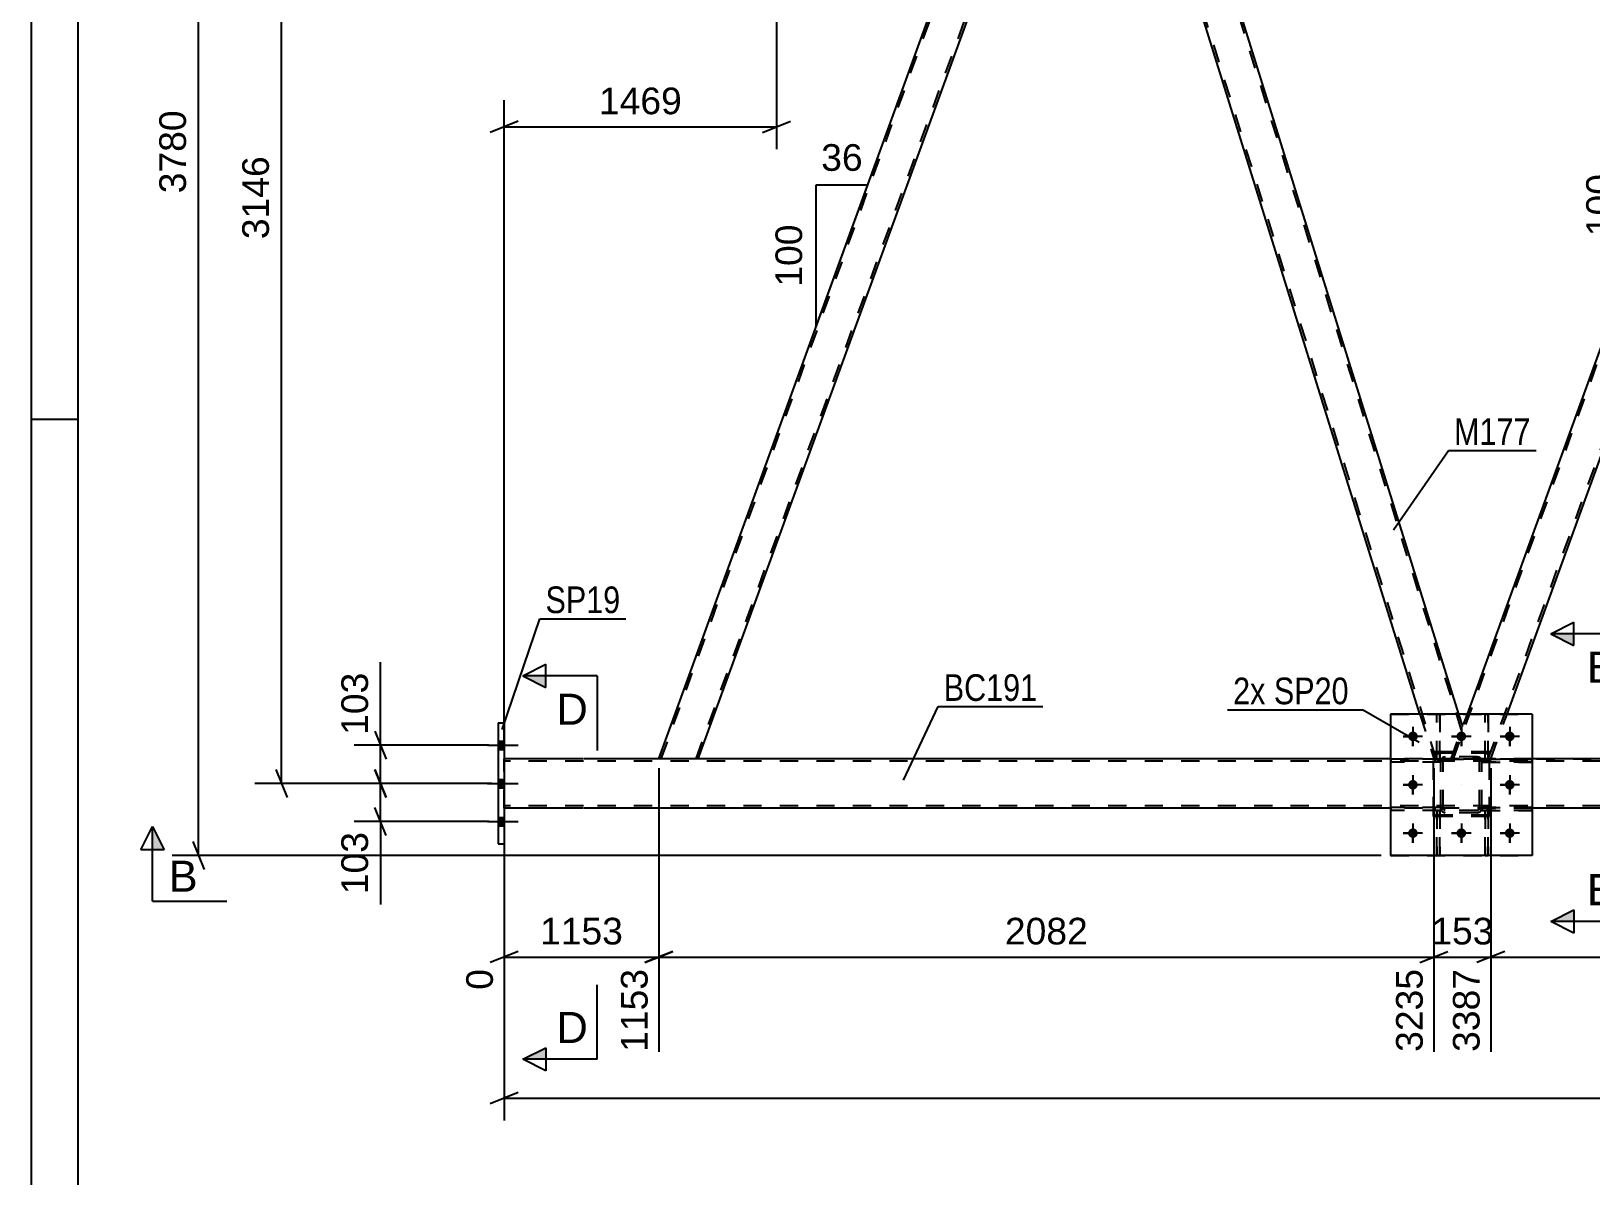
# Model space of a CAD drawing. Header units: millimetres. Extents: x 0 to 841, y 0 to 594.
# Drawn here: x 0 to 167.6, y 216.8 to 339.7 of the extents above; entities that cross this region are included whole.
import ezdxf

# ---------------------------------------------------------------- set-up
doc = ezdxf.new("R2010")
doc.units = ezdxf.units.MM
doc.linetypes.add('DXK_LINE_DOT2', pattern=[3.9198, 1.9599, -1.9599])
doc.linetypes.add('DXK_LINE_DOT3', pattern=[5.9187, 2.979, -0.9799, 0.9799, -0.9799])
doc.styles.add('Arial', font='arial.ttf', dxfattribs={"height": 0.2})
doc.styles.add('Arial Narrow', font='ARIALN.TTF', dxfattribs={"height": 0.2})

# ---------------------------------------------------------------- blocks, each defined once
blk = doc.blocks.new('Unknown-203724102-1113')
at = {"color": 5, "linetype": 'Continuous'}
for p, q in [((0, 594), (0, 0)), ((5, 589), (5, 5)), ((5, 298), (0, 298))]:
    blk.add_line(p, q, dxfattribs=at)
blk = doc.blocks.new('Part-203724102-3175 - 2835')
at = {"color": 7, "linetype": 'DXK_LINE_DOT2'}
for p, q in [((151.46, 261.29), (151.5, 261.48)), ((151.5, 261.48), (151.46, 261.29)), ((151.72, 261.38), (151.78, 261.46)), ((151.76, 261.74), (151.94, 261.77)), ((151.94, 261.77), (151.76, 261.74)), ((151.78, 261.46), (151.85, 261.51)), ((151.85, 261.51), (151.94, 261.53)), ((155.38, 261.77), (151.94, 261.77)), ((151.94, 261.53), (155.38, 261.53)), ((155.38, 261.77), (155.57, 261.74)), ((155.57, 261.74), (155.38, 261.77)), ((155.38, 261.53), (155.48, 261.51)), ((155.48, 261.51), (155.55, 261.46)), ((155.55, 261.46), (155.61, 261.38)), ((155.83, 261.48), (155.86, 261.29)), ((155.86, 261.29), (155.83, 261.48)), ((151.46, 256.25), (151.46, 261.29)), ((151.7, 261.29), (151.72, 261.38)), ((151.7, 256.25), (151.7, 261.29)), ((155.61, 261.38), (155.62, 261.29)), ((155.62, 256.25), (155.62, 261.29)), ((155.86, 256.25), (155.86, 261.29)), ((151.5, 256.07), (151.46, 256.25)), ((151.46, 256.25), (151.5, 256.07)), ((151.72, 256.16), (151.7, 256.25)), ((151.78, 256.08), (151.72, 256.16)), ((151.94, 255.77), (151.76, 255.81)), ((151.76, 255.81), (151.94, 255.77)), ((151.85, 256.03), (151.78, 256.08)), ((151.94, 256.01), (151.85, 256.03)), ((155.38, 256.01), (151.94, 256.01)), ((155.38, 255.77), (151.94, 255.77)), ((155.48, 256.03), (155.38, 256.01)), ((155.57, 255.81), (155.38, 255.77)), ((155.38, 255.77), (155.57, 255.81)), ((155.55, 256.08), (155.48, 256.03)), ((155.61, 256.16), (155.55, 256.08)), ((155.62, 256.25), (155.61, 256.16)), ((155.86, 256.25), (155.83, 256.07)), ((155.83, 256.07), (155.86, 256.25))]:
    blk.add_line(p, q, dxfattribs=at)
at = {"color": 7, "linetype": 'DXK_LINE_DOT3'}
blk.add_line((153.66, 258.77), (153.66, 258.77), dxfattribs=at)
at = {"color": 7, "linetype": 'DXK_LINE_DOT2'}
for centre, start, end in [((151.94, 261.29), 112.5, 157.5), ((151.94, 261.29), 112.5, 157.5), ((155.38, 261.29), 22.5, 67.5), ((155.38, 261.29), 22.5, 67.5), ((151.94, 256.25), 202.5, 247.5), ((151.94, 256.25), 202.5, 247.5), ((155.38, 256.25), 292.5, 337.5), ((155.38, 256.25), 292.5, 337.5)]:
    blk.add_arc(centre, 0.48, start, end, dxfattribs=at)
blk = doc.blocks.new('Part-203724102-3192 - 2835')
at = {"color": 7, "linetype": 'DXK_LINE_DOT2'}
for p, q in [((155.87, 261.21), (155.87, 261.53)), ((155.87, 261.53), (161.27, 261.53)), ((156.47, 261.21), (156.47, 261.53)), ((161.27, 261.53), (161.27, 261.21)), ((161.27, 261.21), (155.87, 261.21))]:
    blk.add_line(p, q, dxfattribs=at)
blk = doc.blocks.new('Part-203724102-3013 - 2835')
at = {"color": 2, "linetype": 'Continuous'}
for p, q in [((67.43, 261.55), (111.4, 382.37)), ((71.68, 261.55), (114.26, 378.52))]:
    blk.add_line(p, q, dxfattribs=at)
at = {"color": 7, "linetype": 'DXK_LINE_DOT2'}
for p, q in [((67.68, 261.55), (111.8, 382.77)), ((71.43, 261.55), (115.55, 382.77)), ((111.4, 382.37), (111.55, 382.77)), ((115.8, 382.77), (111.55, 382.77)), ((114.26, 378.52), (115.8, 382.77)), ((71.68, 261.55), (67.43, 261.55))]:
    blk.add_line(p, q, dxfattribs=at)
blk = doc.blocks.new('Part-203724102-3058 - 2835')
at = {"color": 2, "linetype": 'Continuous'}
for p, q in [((115.66, 382.37), (114.26, 378.52)), ((153.4, 266.37), (117.25, 382.37)), ((149.21, 266.37), (114.26, 378.52))]:
    blk.add_line(p, q, dxfattribs=at)
at = {"color": 7, "linetype": 'DXK_LINE_DOT2'}
for p, q in [((115.8, 382.77), (115.66, 382.37)), ((117.12, 382.77), (115.8, 382.77)), ((153.69, 264.65), (116.87, 382.77)), ((117.25, 382.37), (117.12, 382.77)), ((150.97, 261.55), (114.39, 378.89)), ((149.21, 266.37), (150.71, 261.55)), ((152.56, 261.55), (153.82, 265.02)), ((153.82, 265.02), (153.4, 266.37)), ((150.71, 261.55), (152.56, 261.55))]:
    blk.add_line(p, q, dxfattribs=at)
blk = doc.blocks.new('Part-203724102-3063 - 2835')
at = {"color": 7, "linetype": 'DXK_LINE_DOT2'}
for p, q in [((152.81, 261.55), (196.94, 382.77)), ((156.56, 261.55), (200.68, 382.77)), ((196.68, 382.77), (196.53, 382.37)), ((200.43, 382.77), (196.68, 382.77)), ((196.94, 382.77), (196.95, 382.77)), ((200.94, 382.77), (199.39, 378.52)), ((152.56, 261.55), (154.32, 266.37)), ((156.82, 261.55), (158.57, 266.37)), ((156.82, 261.55), (152.56, 261.55))]:
    blk.add_line(p, q, dxfattribs=at)
at = {"color": 2, "linetype": 'Continuous'}
for p, q in [((154.32, 266.37), (196.53, 382.37)), ((200.43, 382.77), (200.42, 382.77)), ((200.94, 382.77), (200.43, 382.77)), ((158.57, 266.37), (199.39, 378.52))]:
    blk.add_line(p, q, dxfattribs=at)
blk = doc.blocks.new('Part-203724102-3108 - 2835')
at = {"color": 2, "linetype": 'Continuous'}
for p, q in [((50.17, 265.41), (50.81, 265.41)), ((50.17, 265.41), (50.17, 252.41)), ((50.81, 265.41), (50.81, 252.41)), ((50.17, 252.41), (50.81, 252.41))]:
    blk.add_line(p, q, dxfattribs=at)
blk = doc.blocks.new('Part-203724102-3113 - 2835')
at = {"color": 7, "linetype": 'DXK_LINE_DOT2'}
for p, q in [((146.06, 266.37), (161.26, 266.37)), ((146.06, 266.37), (146.06, 251.17)), ((161.26, 266.37), (161.26, 251.17)), ((146.06, 251.17), (161.26, 251.17))]:
    blk.add_line(p, q, dxfattribs=at)
blk = doc.blocks.new('Part-203724102-3147 - 2835')
at = {"color": 7, "linetype": 'DXK_LINE_DOT2'}
for p, q in [((151.02, 251.17), (151.02, 256.01)), ((151.02, 256.01), (151.34, 256.01)), ((151.02, 255.41), (151.34, 255.41)), ((151.34, 256.01), (151.34, 251.17)), ((151.34, 251.17), (151.02, 251.17))]:
    blk.add_line(p, q, dxfattribs=at)
blk = doc.blocks.new('Part-203724102-3149 - 2835')
at = {"color": 7, "linetype": 'DXK_LINE_DOT2'}
for p, q in [((151.02, 261.53), (151.02, 266.37)), ((151.02, 266.37), (151.34, 266.37)), ((151.34, 266.37), (151.34, 261.53)), ((151.02, 262.13), (151.34, 262.13)), ((151.34, 261.53), (151.02, 261.53))]:
    blk.add_line(p, q, dxfattribs=at)
blk = doc.blocks.new('Part-203724102-3156 - 2835')
at = {"color": 7, "linetype": 'DXK_LINE_DOT2'}
for p, q in [((151.34, 256.01), (151.02, 256.01)), ((151.02, 256.01), (151.02, 251.17)), ((151.02, 255.41), (151.34, 255.41)), ((151.34, 251.17), (151.34, 256.01)), ((151.02, 251.17), (151.34, 251.17))]:
    blk.add_line(p, q, dxfattribs=at)
blk = doc.blocks.new('Part-203724102-3158 - 2835')
at = {"color": 2, "linetype": 'Continuous'}
for p, q in [((151.02, 266.37), (151.02, 266.37)), ((151.34, 266.37), (151.02, 266.37)), ((151.34, 266.37), (151.34, 266.37))]:
    blk.add_line(p, q, dxfattribs=at)
at = {"color": 7, "linetype": 'DXK_LINE_DOT2'}
for p, q in [((151.02, 261.53), (151.02, 266.37)), ((151.34, 261.53), (151.34, 266.37)), ((151.02, 262.13), (151.34, 262.13)), ((151.34, 261.53), (151.02, 261.53))]:
    blk.add_line(p, q, dxfattribs=at)
blk = doc.blocks.new('Part-203724102-3174 - 2835')
at = {"color": 7, "linetype": 'DXK_LINE_DOT2'}
for p, q in [((156.67, 262.31), (150.67, 262.31)), ((150.67, 255.51), (150.67, 262.31)), ((156.67, 255.51), (156.67, 262.31)), ((156.67, 255.51), (150.67, 255.51))]:
    blk.add_line(p, q, dxfattribs=at)
blk = doc.blocks.new('Part-203724102-3177 - 2835')
at = {"color": 7, "linetype": 'DXK_LINE_DOT2'}
for p, q in [((156.22, 251.17), (156.22, 256.01)), ((156.22, 256.01), (156.54, 256.01)), ((156.22, 255.41), (156.54, 255.41)), ((156.54, 256.01), (156.54, 251.17)), ((156.54, 251.17), (156.22, 251.17))]:
    blk.add_line(p, q, dxfattribs=at)
blk = doc.blocks.new('Part-203724102-3179 - 2835')
at = {"color": 7, "linetype": 'DXK_LINE_DOT2'}
for p, q in [((156.22, 261.53), (156.22, 266.37)), ((156.22, 266.37), (156.54, 266.37)), ((156.54, 266.37), (156.54, 261.53)), ((156.22, 262.13), (156.54, 262.13)), ((156.54, 261.53), (156.22, 261.53))]:
    blk.add_line(p, q, dxfattribs=at)
blk = doc.blocks.new('Part-203724102-3180 - 2835')
at = {"color": 7, "linetype": 'DXK_LINE_DOT2'}
for p, q in [((151.46, 256.33), (146.07, 256.33)), ((146.07, 256.33), (146.07, 256.01)), ((151.46, 256.01), (146.07, 256.01)), ((150.86, 256.01), (150.86, 256.33)), ((151.46, 256.01), (151.46, 256.33))]:
    blk.add_line(p, q, dxfattribs=at)
blk = doc.blocks.new('Part-203724102-3181 - 2835')
at = {"color": 7, "linetype": 'DXK_LINE_DOT2'}
for p, q in [((151.46, 261.53), (146.07, 261.53)), ((146.07, 261.53), (146.07, 261.21)), ((150.86, 261.21), (150.86, 261.53)), ((151.46, 261.21), (151.46, 261.53)), ((151.46, 261.21), (146.07, 261.21))]:
    blk.add_line(p, q, dxfattribs=at)
blk = doc.blocks.new('Part-203724102-3182 - 2835')
at = {"color": 7, "linetype": 'DXK_LINE_DOT2'}
for p, q in [((161.27, 256.33), (155.87, 256.33)), ((155.87, 256.33), (155.87, 256.01)), ((155.87, 256.01), (161.27, 256.01)), ((156.47, 256.01), (156.47, 256.33)), ((161.27, 256.01), (161.27, 256.33))]:
    blk.add_line(p, q, dxfattribs=at)
blk = doc.blocks.new('Part-203724102-3183 - 2835')
at = {"color": 7, "linetype": 'DXK_LINE_DOT2'}
for p, q in [((161.27, 261.53), (155.87, 261.53)), ((155.87, 261.53), (155.87, 261.21)), ((156.47, 261.21), (156.47, 261.53)), ((161.27, 261.21), (161.27, 261.53)), ((155.87, 261.21), (161.27, 261.21))]:
    blk.add_line(p, q, dxfattribs=at)
blk = doc.blocks.new('Part-203724102-3184 - 2835')
at = {"color": 7, "linetype": 'DXK_LINE_DOT2'}
for p, q in [((151.46, 261.29), (151.5, 261.48)), ((151.5, 261.48), (151.46, 261.29)), ((151.72, 261.38), (151.78, 261.46)), ((151.76, 261.74), (151.94, 261.77)), ((151.94, 261.77), (151.76, 261.74)), ((151.78, 261.46), (151.85, 261.51)), ((151.85, 261.51), (151.94, 261.53)), ((155.38, 261.77), (151.94, 261.77)), ((151.94, 261.53), (155.38, 261.53)), ((155.38, 261.77), (155.57, 261.74)), ((155.57, 261.74), (155.38, 261.77)), ((155.38, 261.53), (155.48, 261.51)), ((155.48, 261.51), (155.55, 261.46)), ((155.55, 261.46), (155.61, 261.38)), ((155.83, 261.48), (155.86, 261.29)), ((155.86, 261.29), (155.83, 261.48)), ((151.46, 256.25), (151.46, 261.29)), ((151.7, 261.29), (151.72, 261.38)), ((151.7, 256.25), (151.7, 261.29)), ((155.61, 261.38), (155.62, 261.29)), ((155.62, 256.25), (155.62, 261.29)), ((155.86, 256.25), (155.86, 261.29)), ((151.5, 256.07), (151.46, 256.25)), ((151.46, 256.25), (151.5, 256.07)), ((151.72, 256.16), (151.7, 256.25)), ((151.78, 256.08), (151.72, 256.16)), ((151.94, 255.77), (151.76, 255.81)), ((151.76, 255.81), (151.94, 255.77)), ((151.85, 256.03), (151.78, 256.08)), ((151.94, 256.01), (151.85, 256.03)), ((155.38, 256.01), (151.94, 256.01)), ((155.38, 255.77), (151.94, 255.77)), ((155.48, 256.03), (155.38, 256.01)), ((155.57, 255.81), (155.38, 255.77)), ((155.38, 255.77), (155.57, 255.81)), ((155.55, 256.08), (155.48, 256.03)), ((155.61, 256.16), (155.55, 256.08)), ((155.62, 256.25), (155.61, 256.16)), ((155.86, 256.25), (155.83, 256.07)), ((155.83, 256.07), (155.86, 256.25))]:
    blk.add_line(p, q, dxfattribs=at)
at = {"color": 7, "linetype": 'DXK_LINE_DOT3'}
blk.add_line((153.66, 258.77), (153.66, 258.77), dxfattribs=at)
at = {"color": 7, "linetype": 'DXK_LINE_DOT2'}
for centre, start, end in [((151.94, 261.29), 112.5, 157.5), ((151.94, 261.29), 112.5, 157.5), ((155.38, 261.29), 22.5, 67.5), ((155.38, 261.29), 22.5, 67.5), ((151.94, 256.25), 202.5, 247.5), ((151.94, 256.25), 202.5, 247.5), ((155.38, 256.25), 292.5, 337.5), ((155.38, 256.25), 292.5, 337.5)]:
    blk.add_arc(centre, 0.48, start, end, dxfattribs=at)
blk = doc.blocks.new('Part-203724102-3186 - 2835')
at = {"color": 7, "linetype": 'DXK_LINE_DOT2'}
for p, q in [((156.54, 256.01), (156.22, 256.01)), ((156.22, 256.01), (156.22, 251.17)), ((156.22, 255.41), (156.54, 255.41)), ((156.54, 251.17), (156.54, 256.01)), ((156.22, 251.17), (156.54, 251.17))]:
    blk.add_line(p, q, dxfattribs=at)
blk = doc.blocks.new('Part-203724102-3188 - 2835')
at = {"color": 2, "linetype": 'Continuous'}
for p, q in [((156.22, 266.37), (156.22, 266.37)), ((156.54, 266.37), (156.22, 266.37)), ((156.54, 266.37), (156.54, 266.37))]:
    blk.add_line(p, q, dxfattribs=at)
at = {"color": 7, "linetype": 'DXK_LINE_DOT2'}
for p, q in [((156.22, 261.53), (156.22, 266.37)), ((156.54, 261.53), (156.54, 266.37)), ((156.22, 262.13), (156.54, 262.13)), ((156.54, 261.53), (156.22, 261.53))]:
    blk.add_line(p, q, dxfattribs=at)
blk = doc.blocks.new('Part-203724102-3189 - 2835')
at = {"color": 7, "linetype": 'DXK_LINE_DOT2'}
for p, q in [((151.46, 256.33), (146.07, 256.33)), ((146.07, 256.01), (146.07, 256.33)), ((151.46, 256.01), (146.07, 256.01)), ((150.86, 256.01), (150.86, 256.33)), ((151.46, 256.33), (151.46, 256.01))]:
    blk.add_line(p, q, dxfattribs=at)
blk = doc.blocks.new('Part-203724102-3190 - 2835')
at = {"color": 7, "linetype": 'DXK_LINE_DOT2'}
for p, q in [((151.46, 261.53), (146.07, 261.53)), ((146.07, 261.21), (146.07, 261.53)), ((150.86, 261.21), (150.86, 261.53)), ((151.46, 261.53), (151.46, 261.21)), ((151.46, 261.21), (146.07, 261.21))]:
    blk.add_line(p, q, dxfattribs=at)
blk = doc.blocks.new('Part-203724102-3191 - 2835')
at = {"color": 7, "linetype": 'DXK_LINE_DOT2'}
for p, q in [((155.87, 256.01), (155.87, 256.33)), ((155.87, 256.33), (161.27, 256.33)), ((161.27, 256.01), (155.87, 256.01)), ((156.47, 256.01), (156.47, 256.33)), ((161.27, 256.33), (161.27, 256.01))]:
    blk.add_line(p, q, dxfattribs=at)
blk = doc.blocks.new('Part-203724102-3202 - 2835')
at = {"color": 2, "linetype": 'Continuous'}
for p, q in [((161.26, 266.37), (146.06, 266.37)), ((146.06, 266.37), (146.06, 251.17)), ((161.26, 266.37), (161.26, 251.17)), ((161.26, 251.17), (146.06, 251.17))]:
    blk.add_line(p, q, dxfattribs=at)
blk = doc.blocks.new('Part-203724102-3412 - 2835')
at = {"color": 2, "linetype": 'Continuous'}
for p, q in [((59.33, 261.55), (50.81, 261.55)), ((146.06, 261.55), (59.43, 261.55)), ((316.33, 261.55), (161.26, 261.55)), ((59.33, 256.27), (50.81, 256.27)), ((146.06, 256.27), (59.43, 256.27)), ((316.33, 256.27), (161.26, 256.27))]:
    blk.add_line(p, q, dxfattribs=at)
at = {"color": 7, "linetype": 'DXK_LINE_DOT2'}
for p, q in [((50.81, 256.27), (50.81, 261.55)), ((146.06, 261.55), (733.09, 261.55)), ((161.26, 261.55), (146.06, 261.55)), ((59.33, 261.31), (50.81, 261.31)), ((733.09, 261.31), (59.43, 261.31)), ((59.33, 256.51), (50.81, 256.51)), ((733.09, 256.51), (59.43, 256.51)), ((161.26, 256.27), (146.06, 256.27))]:
    blk.add_line(p, q, dxfattribs=at)
blk = doc.blocks.new('Part-203724102-3413 - 2835')
at = {"color": 7, "linetype": 'DXK_LINE_DOT2'}
for p, q in [((156.67, 262.17), (150.67, 262.17)), ((150.67, 255.37), (150.67, 262.17)), ((156.67, 255.37), (156.67, 262.17)), ((156.67, 255.37), (150.67, 255.37))]:
    blk.add_line(p, q, dxfattribs=at)
blk = doc.blocks.new('Bolt-203724102-3416 - 2835')
at = {"linetype": 'Continuous'}
for points in [[(50.81, 262.57), (50.81, 263.45), (50.17, 263.45), (50.17, 262.57)], [(50.81, 262.57), (50.81, 263.45), (50.17, 263.45), (50.17, 262.57)], [(50.81, 262.57), (50.81, 263.45), (50.17, 263.45), (50.17, 262.57)], [(50.81, 258.45), (50.81, 259.33), (50.17, 259.33), (50.17, 258.45)], [(50.81, 258.45), (50.81, 259.33), (50.17, 259.33), (50.17, 258.45)], [(50.81, 254.37), (50.81, 255.25), (50.17, 255.25), (50.17, 254.37)], [(50.81, 254.37), (50.81, 255.25), (50.17, 255.25), (50.17, 254.37)], [(50.81, 254.37), (50.81, 255.25), (50.17, 255.25), (50.17, 254.37)]]:
    blk.add_hatch(color=1, dxfattribs=at).paths.add_polyline_path(points)
at = {"color": 1, "linetype": 'Continuous'}
for p, q in [((50.17, 263.45), (50.81, 263.45)), ((50.17, 263.45), (50.81, 263.45)), ((50.17, 263.45), (50.81, 263.45)), ((49.01, 263.01), (52.33, 263.01)), ((49.01, 263.01), (52.33, 263.01)), ((49.01, 263.01), (52.33, 263.01)), ((50.17, 262.57), (50.81, 262.57)), ((50.17, 262.57), (50.81, 262.57)), ((50.17, 262.57), (50.81, 262.57)), ((49.01, 258.89), (52.33, 258.89)), ((49.01, 258.89), (52.33, 258.89)), ((50.17, 259.33), (50.81, 259.33)), ((50.17, 259.33), (50.81, 259.33)), ((50.17, 258.45), (50.81, 258.45)), ((50.17, 258.45), (50.81, 258.45)), ((49.01, 254.81), (52.33, 254.81)), ((49.01, 254.81), (52.33, 254.81)), ((49.01, 254.81), (52.33, 254.81)), ((50.17, 255.25), (50.81, 255.25)), ((50.17, 255.25), (50.81, 255.25)), ((50.17, 255.25), (50.81, 255.25)), ((50.17, 254.37), (50.81, 254.37)), ((50.17, 254.37), (50.81, 254.37)), ((50.17, 254.37), (50.81, 254.37))]:
    blk.add_line(p, q, dxfattribs=at)
blk = doc.blocks.new('Bolt-203724102-3417 - 2835')
at = {"color": 1, "linetype": 'Continuous'}
for p, q in [((148.46, 265.01), (148.46, 264.32)), ((153.66, 265.01), (153.66, 264.32)), ((158.86, 265.01), (158.86, 264.32)), ((147.42, 263.97), (148.12, 263.97)), ((148.46, 262.93), (148.46, 263.63)), ((149.5, 263.97), (148.81, 263.97)), ((152.62, 263.97), (153.32, 263.97)), ((153.66, 262.93), (153.66, 263.63)), ((154.7, 263.97), (154.01, 263.97)), ((157.82, 263.97), (158.52, 263.97)), ((158.86, 262.93), (158.86, 263.63)), ((159.9, 263.97), (159.21, 263.97)), ((148.46, 259.81), (148.46, 259.12)), ((158.86, 259.81), (158.86, 259.12)), ((147.42, 258.77), (148.12, 258.77)), ((148.46, 257.73), (148.46, 258.43)), ((149.5, 258.77), (148.81, 258.77)), ((157.82, 258.77), (158.52, 258.77)), ((158.86, 257.73), (158.86, 258.43)), ((159.9, 258.77), (159.21, 258.77)), ((147.42, 253.57), (148.12, 253.57)), ((148.46, 254.61), (148.46, 253.92)), ((148.46, 252.53), (148.46, 253.23)), ((149.5, 253.57), (148.81, 253.57)), ((152.62, 253.57), (153.32, 253.57)), ((153.66, 254.61), (153.66, 253.92)), ((153.66, 252.53), (153.66, 253.23)), ((154.7, 253.57), (154.01, 253.57)), ((157.82, 253.57), (158.52, 253.57)), ((158.86, 254.61), (158.86, 253.92)), ((158.86, 252.53), (158.86, 253.23)), ((159.9, 253.57), (159.21, 253.57))]:
    blk.add_line(p, q, dxfattribs=at)
blk = doc.blocks.new('Bolt-203724102-3423 - 2835')
at = {"linetype": 'Continuous'}
for points in [[(148.98, 263.97, -1), (147.94, 263.97, -1)], [(154.18, 263.97, -1), (153.14, 263.97, -1)], [(159.38, 263.97, -1), (158.34, 263.97, -1)], [(148.98, 258.77, -1), (147.94, 258.77, -1)], [(159.38, 258.77, -1), (158.34, 258.77, -1)], [(148.98, 253.57, -1), (147.94, 253.57, -1)], [(154.18, 253.57, -1), (153.14, 253.57, -1)], [(159.38, 253.57, -1), (158.34, 253.57, -1)]]:
    blk.add_hatch(color=1, dxfattribs=at).paths.add_polyline_path(points)
at = {"color": 1, "linetype": 'Continuous'}
for p, q in [((148.46, 265.01), (148.46, 262.93)), ((153.66, 265.01), (153.66, 262.93)), ((158.86, 265.01), (158.86, 262.93)), ((149.5, 263.97), (147.42, 263.97)), ((154.7, 263.97), (152.62, 263.97)), ((159.9, 263.97), (157.82, 263.97)), ((148.46, 259.81), (148.46, 257.73)), ((158.86, 259.81), (158.86, 257.73)), ((149.5, 258.77), (147.42, 258.77)), ((159.9, 258.77), (157.82, 258.77)), ((149.5, 253.57), (147.42, 253.57)), ((148.46, 254.61), (148.46, 252.53)), ((154.7, 253.57), (152.62, 253.57)), ((153.66, 254.61), (153.66, 252.53)), ((159.9, 253.57), (157.82, 253.57)), ((158.86, 254.61), (158.86, 252.53))]:
    blk.add_line(p, q, dxfattribs=at)
blk = doc.blocks.new('StraightDimension-203724102-4274 - 2835')
at = {"color": 7, "linetype": 'Continuous'}
for p, q in [((80.08, 381.77), (80.08, 327.06)), ((50.81, 262.55), (50.81, 332.31)), ((52.31, 330.06), (49.31, 328.86)), ((50.81, 329.46), (80.08, 329.46)), ((78.58, 328.86), (81.58, 330.06))]:
    blk.add_line(p, q, dxfattribs=at)
at = {"color": 0}
blk.add_wipeout([(70.49, 330.21), (70.49, 334.41), (60.4, 334.41), (60.4, 330.21)], dxfattribs=at)
at = {"color": 3, "style": 'Arial'}
blk.add_text('1469', height=2.865, dxfattribs=at).set_placement((61, 330.81))
blk = doc.blocks.new('AngleDimension-203724102-4279 - 2835')
at = {"color": 7, "linetype": 'Continuous'}
for p, q in [((171.44, 328.65), (176.98, 328.65)), ((171.44, 313.43), (176.98, 328.65)), ((171.44, 313.43), (171.44, 328.65)), ((172.49, 316.31), (176.98, 328.65))]:
    blk.add_line(p, q, dxfattribs=at)
at = {"color": 0}
for points in [[(177.04, 329.55), (177.04, 333.75), (171.39, 333.75), (171.39, 329.55)], [(170.54, 324.98), (166.34, 324.98), (166.34, 317.11), (170.54, 317.11)]]:
    blk.add_wipeout(points, dxfattribs=at)
at = {"color": 3, "style": 'Arial'}
blk.add_text('36', height=2.865, dxfattribs=at).set_placement((171.99, 330.15))
blk.add_text('100', height=2.865, rotation=90.0002, dxfattribs=at).set_placement((169.94, 317.71))
blk = doc.blocks.new('AngleDimension-203724102-3434 - 2835')
at = {"color": 7, "linetype": 'Continuous'}
for p, q in [((84.33, 323.23), (89.88, 323.23)), ((84.33, 308.01), (89.88, 323.23)), ((84.33, 308.01), (84.33, 323.23)), ((87.05, 315.47), (89.88, 323.23))]:
    blk.add_line(p, q, dxfattribs=at)
at = {"color": 0}
for points in [[(89.93, 324.13), (89.93, 328.33), (84.28, 328.33), (84.28, 324.13)], [(83.43, 319.55), (79.23, 319.55), (79.23, 311.68), (83.43, 311.68)]]:
    blk.add_wipeout(points, dxfattribs=at)
at = {"color": 3, "style": 'Arial'}
blk.add_text('36', height=2.865, dxfattribs=at).set_placement((84.88, 324.73))
blk.add_text('100', height=2.865, rotation=90.0002, dxfattribs=at).set_placement((82.83, 312.28))
blk = doc.blocks.new('StraightDimension-203724102-3674 - 2835')
at = {"color": 7, "linetype": 'Continuous'}
for p, q in [((150.71, 260.55), (150.71, 230.07)), ((156.82, 260.55), (156.82, 230.07)), ((149.21, 239.66), (152.21, 240.86)), ((150.71, 240.26), (156.82, 240.26)), ((158.32, 240.86), (155.32, 239.66))]:
    blk.add_line(p, q, dxfattribs=at)
at = {"color": 0}
blk.add_wipeout([(157.7, 241.01), (157.7, 245.21), (149.83, 245.21), (149.83, 241.01)], dxfattribs=at)
at = {"color": 0, "linetype": 'Continuous'}
blk.add_wipeout([(156.22, 239.56), (152.02, 239.56), (152.02, 229.47), (156.22, 229.47)], dxfattribs=at)
at = {"color": 3, "style": 'Arial'}
blk.add_text('153', height=2.865, dxfattribs=at).set_placement((150.43, 241.61))
at = {"color": 3, "linetype": 'Continuous', "style": 'Arial'}
blk.add_text('3387', height=2.865, rotation=90.0002, dxfattribs=at).set_placement((155.62, 230.07))
blk = doc.blocks.new('StraightDimension-203724102-3656 - 2835')
at = {"color": 7, "linetype": 'Continuous'}
for p, q in [((156.82, 260.55), (156.82, 230.07)), ((235.85, 260.55), (235.85, 230.07)), ((158.32, 240.86), (155.32, 239.66)), ((156.82, 240.26), (235.85, 240.26)), ((234.35, 239.66), (237.35, 240.86))]:
    blk.add_line(p, q, dxfattribs=at)
at = {"color": 0}
blk.add_wipeout([(201.38, 241.01), (201.38, 245.21), (191.29, 245.21), (191.29, 241.01)], dxfattribs=at)
at = {"color": 0, "linetype": 'Continuous'}
blk.add_wipeout([(235.25, 239.56), (231.05, 239.56), (231.05, 229.47), (235.25, 229.47)], dxfattribs=at)
at = {"color": 3, "style": 'Arial'}
blk.add_text('1976', height=2.865, dxfattribs=at).set_placement((191.89, 241.61))
at = {"color": 3, "linetype": 'Continuous', "style": 'Arial'}
blk.add_text('5363', height=2.865, rotation=90.0002, dxfattribs=at).set_placement((234.65, 230.07))
blk = doc.blocks.new('StraightDimension-203724102-3859 - 2835')
at = {"color": 7, "linetype": 'Continuous'}
for p, q in [((50.81, 251.41), (50.81, 222.69)), ((52.31, 225.69), (49.31, 224.49)), ((50.81, 225.09), (777.38, 225.09))]:
    blk.add_line(p, q, dxfattribs=at)
blk = doc.blocks.new('StraightDimension-203724102-3692 - 2835')
at = {"color": 7, "linetype": 'Continuous'}
for p, q in [((67.43, 260.55), (67.43, 230.07)), ((150.71, 260.55), (150.71, 230.07)), ((68.93, 240.86), (65.93, 239.66)), ((67.43, 240.26), (150.71, 240.26)), ((149.21, 239.66), (152.21, 240.86))]:
    blk.add_line(p, q, dxfattribs=at)
at = {"color": 0}
blk.add_wipeout([(114.12, 241.01), (114.12, 245.21), (104.02, 245.21), (104.02, 241.01)], dxfattribs=at)
at = {"color": 0, "linetype": 'Continuous'}
blk.add_wipeout([(150.11, 239.56), (145.91, 239.56), (145.91, 229.47), (150.11, 229.47)], dxfattribs=at)
at = {"color": 3, "style": 'Arial'}
blk.add_text('2082', height=2.865, dxfattribs=at).set_placement((104.62, 241.61))
at = {"color": 3, "linetype": 'Continuous', "style": 'Arial'}
blk.add_text('3235', height=2.865, rotation=90.0002, dxfattribs=at).set_placement((149.51, 230.07))
blk = doc.blocks.new('StraightDimension-203724102-3707 - 2835')
at = {"color": 7, "linetype": 'Continuous'}
for p, q in [((67.43, 260.55), (67.43, 230.07)), ((50.81, 255.27), (50.81, 236.74)), ((52.31, 240.86), (49.31, 239.66)), ((50.81, 240.26), (67.43, 240.26)), ((65.93, 239.66), (68.93, 240.86))]:
    blk.add_line(p, q, dxfattribs=at)
at = {"color": 0}
blk.add_wipeout([(64.16, 241.01), (64.16, 245.21), (54.07, 245.21), (54.07, 241.01)], dxfattribs=at)
at = {"color": 0, "linetype": 'Continuous'}
for points in [[(50.21, 239.56), (46.01, 239.56), (46.01, 236.14), (50.21, 236.14)], [(66.83, 239.56), (62.63, 239.56), (62.63, 229.47), (66.83, 229.47)]]:
    blk.add_wipeout(points, dxfattribs=at)
at = {"color": 3, "style": 'Arial'}
blk.add_text('1153', height=2.865, dxfattribs=at).set_placement((54.67, 241.61))
at = {"color": 3, "linetype": 'Continuous', "style": 'Arial'}
for s, height, p in [('0', 2.87, (49.61, 236.74)), ('1153', 2.865, (66.23, 230.07))]:
    blk.add_text(s, height=height, rotation=90.0002, dxfattribs=at).set_placement(p)
blk = doc.blocks.new('StraightDimension-203724102-4359 - 2835')
at = {"color": 7, "linetype": 'Continuous'}
for p, q in [((36.94, 264.51), (38.14, 261.51)), ((49.17, 263.01), (34.69, 263.01)), ((37.54, 258.91), (37.54, 263.01)), ((38.14, 257.41), (36.94, 260.41)), ((49.49, 258.91), (34.69, 258.91))]:
    blk.add_line(p, q, dxfattribs=at)
at = {"color": 0}
blk.add_wipeout([(36.79, 271.4), (32.59, 271.4), (32.59, 263.53), (36.79, 263.53)], dxfattribs=at)
at = {"color": 7, "linetype": 'Continuous'}
blk.add_line((37.54, 263.01), (37.54, 271.93), dxfattribs=at)
blk.add_line((37.54, 263.01), (37.54, 271.93), dxfattribs=at)
at = {"color": 3, "style": 'Arial'}
blk.add_text('103', height=2.865, rotation=90.0002, dxfattribs=at).set_placement((36.19, 264.13))
blk = doc.blocks.new('StraightDimension-203724102-4369 - 2835')
at = {"color": 7, "linetype": 'Continuous'}
for p, q in [((36.94, 260.41), (38.14, 257.41)), ((49.49, 258.91), (34.69, 258.91)), ((37.54, 254.81), (37.54, 258.91)), ((49.17, 254.81), (34.69, 254.81)), ((38.14, 253.31), (36.94, 256.31))]:
    blk.add_line(p, q, dxfattribs=at)
at = {"color": 0}
blk.add_wipeout([(36.79, 254.28), (32.59, 254.28), (32.59, 246.41), (36.79, 246.41)], dxfattribs=at)
at = {"color": 7, "linetype": 'Continuous'}
blk.add_line((37.54, 254.81), (37.54, 245.89), dxfattribs=at)
blk.add_line((37.54, 254.81), (37.54, 245.89), dxfattribs=at)
at = {"color": 3, "style": 'Arial'}
blk.add_text('103', height=2.865, rotation=90.0002, dxfattribs=at).set_placement((36.19, 247.01))
blk = doc.blocks.new('StraightDimension-203724102-4455 - 2835')
at = {"color": 7, "linetype": 'Continuous'}
for p, q in [((18.58, 400.87), (17.38, 403.87)), ((82.07, 402.37), (15.13, 402.37)), ((17.98, 251.17), (17.98, 402.37)), ((17.38, 252.67), (18.58, 249.67)), ((145.06, 251.17), (15.13, 251.17))]:
    blk.add_line(p, q, dxfattribs=at)
at = {"color": 0}
blk.add_wipeout([(17.23, 331.82), (13.03, 331.82), (13.03, 321.72), (17.23, 321.72)], dxfattribs=at)
at = {"color": 3, "style": 'Arial'}
blk.add_text('3780', height=2.865, rotation=90.0002, dxfattribs=at).set_placement((16.63, 322.32))
blk = doc.blocks.new('StraightDimension-203724102-4642 - 2835')
at = {"color": 7, "linetype": 'Continuous'}
for p, q in [((27.49, 383.27), (26.29, 386.27)), ((78.44, 384.77), (24.04, 384.77)), ((26.89, 258.91), (26.89, 384.77)), ((26.29, 260.41), (27.49, 257.41)), ((49.17, 258.91), (24.04, 258.91))]:
    blk.add_line(p, q, dxfattribs=at)
at = {"color": 0}
blk.add_wipeout([(26.14, 326.89), (21.94, 326.89), (21.94, 316.79), (26.14, 316.79)], dxfattribs=at)
at = {"color": 3, "style": 'Arial'}
blk.add_text('3146', height=2.865, rotation=90.0002, dxfattribs=at).set_placement((25.54, 317.39))
blk = doc.blocks.new('SectionMark-203724102-4684 - 2835')
at = {"linetype": 'Continuous'}
for points in [[(165.76, 274.99), (165.76, 273.74), (163.26, 274.99)], [(165.76, 245.33), (165.76, 244.08), (163.26, 244.08)]]:
    blk.add_hatch(color=6, dxfattribs=at).paths.add_polyline_path(points)
at = {"color": 6, "linetype": 'Continuous'}
for p, q in [((163.26, 274.99), (165.76, 276.24)), ((171.26, 274.99), (163.26, 274.99)), ((163.26, 274.99), (165.76, 273.74)), ((165.76, 273.74), (165.76, 276.24)), ((171.26, 274.99), (171.26, 266.99)), ((171.26, 244.08), (171.26, 252.08)), ((163.26, 244.08), (165.76, 245.33)), ((165.76, 245.33), (165.76, 242.83)), ((171.26, 244.08), (163.26, 244.08)), ((165.76, 242.83), (163.26, 244.08))]:
    blk.add_line(p, q, dxfattribs=at)
at = {"color": 0, "linetype": 'Continuous'}
for points in [[(170.26, 269.74), (170.26, 273.24), (167.15, 273.24), (167.15, 269.74)], [(170.26, 245.83), (170.26, 249.33), (167.15, 249.33), (167.15, 245.83)]]:
    blk.add_wipeout(points, dxfattribs=at)
at = {"color": 3, "linetype": 'Continuous', "style": 'Arial'}
for p in [(167.15, 269.74), (167.15, 245.83)]:
    blk.add_text('E', height=3.34, dxfattribs=at).set_placement(p)
blk = doc.blocks.new('Mark-203724102-3054 - 2835')
at = {"color": 0}
blk.add_wipeout([(161.1, 295.28), (161.1, 298.28), (152.88, 298.28), (152.88, 295.28)], dxfattribs=at)
blk.add_wipeout([(161.1, 295.28), (161.1, 298.28), (152.88, 298.28), (152.88, 295.28)], dxfattribs=at)
at = {"color": 30, "linetype": 'Continuous'}
for p, q in [((146.38, 286.17), (152.28, 294.68)), ((152.28, 294.68), (161.7, 294.68))]:
    blk.add_line(p, q, dxfattribs=at)
at = {"color": 3, "style": 'Arial Narrow'}
blk.add_text('M177', height=2.863, dxfattribs=at).set_placement((152.88, 295.28))
blk = doc.blocks.new('Mark-203724102-3104 - 2835')
at = {"color": 0}
blk.add_wipeout([(63.3, 277.21), (63.3, 280.21), (55.26, 280.21), (55.26, 277.21)], dxfattribs=at)
blk.add_wipeout([(63.3, 277.21), (63.3, 280.21), (55.26, 280.21), (55.26, 277.21)], dxfattribs=at)
at = {"color": 30, "linetype": 'Continuous'}
for p, q in [((50.6, 264.7), (54.66, 276.61)), ((54.66, 276.61), (63.9, 276.61))]:
    blk.add_line(p, q, dxfattribs=at)
at = {"color": 3, "style": 'Arial Narrow'}
blk.add_text('SP19', height=2.863, dxfattribs=at).set_placement((55.26, 277.21))
blk = doc.blocks.new('Mark-203724102-3408 - 2835')
at = {"color": 0}
blk.add_wipeout([(108.1, 267.78), (108.1, 270.78), (98.05, 270.78), (98.05, 267.78)], dxfattribs=at)
blk.add_wipeout([(108.1, 267.78), (108.1, 270.78), (98.05, 270.78), (98.05, 267.78)], dxfattribs=at)
at = {"color": 30, "linetype": 'Continuous'}
for p, q in [((93.73, 259.26), (97.45, 267.18)), ((97.45, 267.18), (108.7, 267.18))]:
    blk.add_line(p, q, dxfattribs=at)
at = {"color": 3, "style": 'Arial Narrow'}
blk.add_text('BC191', height=2.863, dxfattribs=at).set_placement((98.05, 267.78))
blk = doc.blocks.new('SectionMark-203724102-4682 - 2835')
at = {"linetype": 'Continuous'}
for points in [[(55.31, 270.46), (55.31, 269.21), (52.81, 270.46)], [(55.31, 230.52), (55.31, 229.27), (52.81, 229.27)]]:
    blk.add_hatch(color=6, dxfattribs=at).paths.add_polyline_path(points)
at = {"color": 6, "linetype": 'Continuous'}
for p, q in [((52.81, 270.46), (55.31, 271.71)), ((55.31, 269.21), (55.31, 271.71)), ((60.81, 270.46), (52.81, 270.46)), ((52.81, 270.46), (55.31, 269.21)), ((60.81, 270.46), (60.81, 262.46)), ((60.81, 229.27), (60.81, 237.27)), ((52.81, 229.27), (55.31, 230.52)), ((55.31, 230.52), (55.31, 228.02)), ((60.81, 229.27), (52.81, 229.27)), ((55.31, 228.02), (52.81, 229.27))]:
    blk.add_line(p, q, dxfattribs=at)
at = {"color": 0, "linetype": 'Continuous'}
for points in [[(59.81, 265.21), (59.81, 268.71), (56.44, 268.71), (56.44, 265.21)], [(59.81, 231.02), (59.81, 234.52), (56.44, 234.52), (56.44, 231.02)]]:
    blk.add_wipeout(points, dxfattribs=at)
at = {"color": 3, "linetype": 'Continuous', "style": 'Arial'}
for p in [(56.44, 265.21), (56.44, 231.02)]:
    blk.add_text('D', height=3.34, dxfattribs=at).set_placement(p)
blk = doc.blocks.new('SectionMark-203724102-4686 - 2835')
at = {"linetype": 'Continuous'}
blk.add_hatch(color=6, dxfattribs=at).paths.add_polyline_path([(14.27, 251.77), (13.02, 251.77), (13.02, 254.27)])
at = {"color": 6, "linetype": 'Continuous'}
for p, q in [((11.77, 251.77), (13.02, 254.27)), ((13.02, 246.27), (13.02, 254.27)), ((13.02, 254.27), (14.27, 251.77)), ((14.27, 251.77), (11.77, 251.77)), ((13.02, 246.27), (21.02, 246.27))]:
    blk.add_line(p, q, dxfattribs=at)
at = {"color": 0, "linetype": 'Continuous'}
blk.add_wipeout([(17.88, 247.27), (17.88, 250.77), (14.77, 250.77), (14.77, 247.27)], dxfattribs=at)
at = {"color": 3, "linetype": 'Continuous', "style": 'Arial'}
blk.add_text('B', height=3.34, dxfattribs=at).set_placement((14.77, 247.27))
blk = doc.blocks.new('MarkSet-203724102-4776 - 2835')
at = {"color": 30, "linetype": 'Continuous'}
blk.add_line((149.12, 263.32), (143.05, 266.82), dxfattribs=at)
at = {"color": 0}
for points in [[(132.62, 267.42), (132.62, 270.42), (129.14, 270.42), (129.14, 267.42)], [(141.55, 267.42), (141.55, 270.42), (133.52, 270.42), (133.52, 267.42)]]:
    blk.add_wipeout(points, dxfattribs=at)
for points in [[(132.62, 267.42), (132.62, 270.42), (129.14, 270.42), (129.14, 267.42)], [(141.55, 267.42), (141.55, 270.42), (133.52, 270.42), (133.52, 267.42)]]:
    blk.add_wipeout(points, dxfattribs=at)
at = {"color": 30, "linetype": 'Continuous'}
blk.add_line((128.54, 266.82), (143.05, 266.82), dxfattribs=at)
at = {"color": 3, "style": 'Arial Narrow'}
for s, p in [('2x', (129.14, 267.42)), ('SP20', (133.52, 267.42))]:
    blk.add_text(s, height=2.863, dxfattribs=at).set_placement(p)

msp = doc.modelspace()

# ---------------------------------------------------------------- block references
for name in ['Unknown-203724102-1113', 'Part-203724102-3013 - 2835', 'Part-203724102-3058 - 2835', 'Part-203724102-3063 - 2835', 'Part-203724102-3108 - 2835', 'Part-203724102-3113 - 2835', 'Part-203724102-3202 - 2835', 'Bolt-203724102-3417 - 2835', 'Bolt-203724102-3423 - 2835', 'Part-203724102-3149 - 2835', 'Part-203724102-3158 - 2835', 'Part-203724102-3179 - 2835', 'Part-203724102-3188 - 2835', 'Bolt-203724102-3416 - 2835', 'Part-203724102-3412 - 2835', 'Part-203724102-3181 - 2835', 'Part-203724102-3190 - 2835', 'Part-203724102-3174 - 2835', 'Part-203724102-3413 - 2835', 'Part-203724102-3175 - 2835', 'Part-203724102-3184 - 2835', 'Part-203724102-3192 - 2835', 'Part-203724102-3183 - 2835', 'Part-203724102-3180 - 2835', 'Part-203724102-3189 - 2835', 'Part-203724102-3147 - 2835', 'Part-203724102-3156 - 2835', 'Part-203724102-3182 - 2835', 'Part-203724102-3191 - 2835', 'Part-203724102-3177 - 2835', 'Part-203724102-3186 - 2835']:
    msp.add_blockref(name, (0, 0))

# ---------------------------------------------------------------- next in the draw order: block references
for name in ['StraightDimension-203724102-4274 - 2835', 'AngleDimension-203724102-4279 - 2835', 'StraightDimension-203724102-3674 - 2835']:
    msp.add_blockref(name, (0, 0))

# ---------------------------------------------------------------- next in the draw order: block references
for name in ['AngleDimension-203724102-3434 - 2835', 'StraightDimension-203724102-3656 - 2835']:
    msp.add_blockref(name, (0, 0))

# ---------------------------------------------------------------- next in the draw order: block references
msp.add_blockref('StraightDimension-203724102-3859 - 2835', (0, 0))

# ---------------------------------------------------------------- next in the draw order: block references
for name in ['Mark-203724102-3054 - 2835', 'SectionMark-203724102-4684 - 2835', 'StraightDimension-203724102-3692 - 2835']:
    msp.add_blockref(name, (0, 0))

# ---------------------------------------------------------------- next in the draw order: block references
msp.add_blockref('StraightDimension-203724102-3707 - 2835', (0, 0))

# ---------------------------------------------------------------- next in the draw order: block references
msp.add_blockref('StraightDimension-203724102-4359 - 2835', (0, 0))

# ---------------------------------------------------------------- next in the draw order: block references
msp.add_blockref('StraightDimension-203724102-4369 - 2835', (0, 0))

# ---------------------------------------------------------------- next in the draw order: block references
msp.add_blockref('StraightDimension-203724102-4455 - 2835', (0, 0))

# ---------------------------------------------------------------- next in the draw order: block references
for name in ['StraightDimension-203724102-4642 - 2835', 'Mark-203724102-3408 - 2835', 'MarkSet-203724102-4776 - 2835']:
    msp.add_blockref(name, (0, 0))

# ---------------------------------------------------------------- next in the draw order: block references
msp.add_blockref('Mark-203724102-3104 - 2835', (0, 0))

# ---------------------------------------------------------------- next in the draw order: block references
msp.add_blockref('SectionMark-203724102-4682 - 2835', (0, 0))

# ---------------------------------------------------------------- next in the draw order: block references
msp.add_blockref('SectionMark-203724102-4686 - 2835', (0, 0))

doc.saveas('drawing.dxf')
